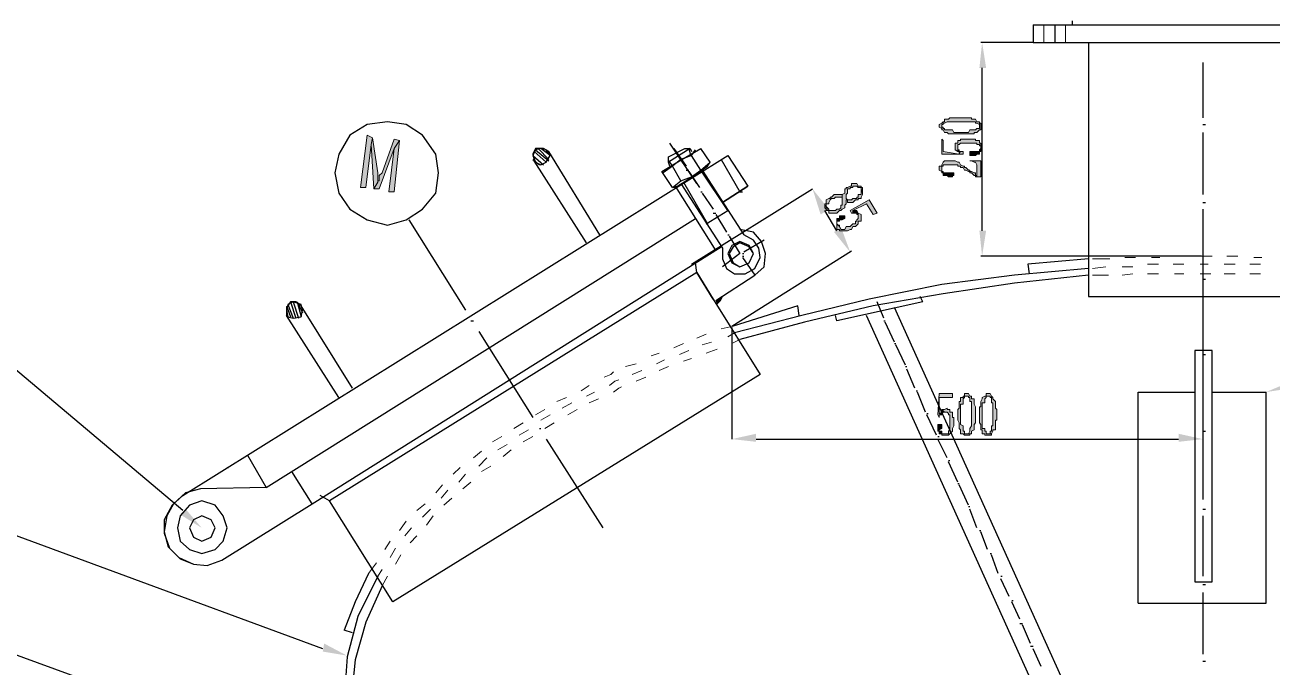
# Model space of a CAD drawing. Header units: millimetres. Extents: x 20 to 821, y 1 to 1134.
# Drawn here: x 112.1 to 278.9, y 877.4 to 963.3 of the extents above; entities that cross this region are included whole.
import ezdxf

# ---------------------------------------------------------------- set-up
doc = ezdxf.new("R2010")
doc.units = ezdxf.units.MM
doc.layers.add('1', color=7, linetype='Continuous')

msp = doc.modelspace()

# ---------------------------------------------------------------- hatches: boundary and pattern name
h = msp.add_hatch(color=1)
h.dxf.hatch_style = 2
h.paths.add_polyline_path([(239.76, 957.561732), (240.66, 957.561732), (240.12, 960.981732)])
h = msp.add_hatch(color=0)
h.dxf.hatch_style = 2
h.paths.add_polyline_path([(234.36, 949.641732), (234.72, 949.461732), (234.72, 949.281732), (234.72, 949.641732), (234.72, 950.001732), (234.9, 950.001732), (234.9, 950.181732), (235.08, 950.181732), (235.44, 950.361732), (237.24, 950.361732), (239.22, 950.361732), (239.22, 950.181732), (239.4, 950.181732), (239.76, 950.001732), (239.76, 949.641732), (239.76, 950.181732), (239.76, 950.361732), (239.4, 950.361732), (239.22, 950.721732), (238.68, 950.721732), (238.68, 950.901732), (235.8, 950.901732), (235.62, 950.721732), (235.08, 950.721732), (235.08, 950.361732), (234.9, 950.361732), (234.72, 950.181732), (234.36, 950.001732)])
h = msp.add_hatch(color=0)
h.dxf.hatch_style = 2
h.paths.add_polyline_path([(234.72, 949.281732), (234.9, 949.281732), (235.08, 948.921732), (235.44, 948.921732), (235.62, 948.741732), (238.68, 948.741732), (239.04, 948.741732), (239.04, 948.921732), (239.22, 948.921732), (239.4, 948.921732), (239.76, 949.281732), (239.94, 949.281732), (239.94, 949.461732), (239.94, 950.181732), (239.76, 950.181732), (239.76, 949.461732), (239.4, 949.461732), (239.22, 949.281732), (238.5, 949.281732), (238.32, 948.921732), (236.34, 948.921732), (236.16, 949.281732), (235.08, 949.281732), (235.08, 949.461732), (234.9, 949.461732), (234.9, 949.641732), (234.72, 949.641732)])
h = msp.add_hatch(color=0)
h.dxf.hatch_style = 2
h.paths.add_polyline_path([(158.58, 948.201732), (157.86, 948.561732), (156.96, 941.541732), (157.68, 941.541732), (158.4, 947.301732)])
h = msp.add_hatch(color=0)
h.dxf.hatch_style = 2
h.paths.add_polyline_path([(158.58, 948.201732), (158.4, 947.301732), (158.76, 941.361732), (159.3, 942.261732), (159.3, 943.521732)])
h = msp.add_hatch(color=0)
h.dxf.hatch_style = 2
h.paths.add_polyline_path([(162.18, 947.841732), (161.46, 948.021732), (159.84, 943.521732), (159.48, 943.161732), (159.48, 942.441732), (159.3, 942.441732), (159.3, 942.261732), (158.76, 941.361732), (159.48, 941.361732), (161.46, 946.761732)])
h = msp.add_hatch(color=0)
h.dxf.hatch_style = 2
h.paths.add_polyline_path([(162.18, 947.841732), (161.46, 946.761732), (160.74, 941.001732), (161.46, 941.001732)])
h = msp.add_hatch(color=0)
h.dxf.hatch_style = 2
h.paths.add_polyline_path([(234.72, 948.021732), (234.72, 946.041732), (237.6, 946.041732), (237.6, 946.401732), (237.24, 946.401732), (237.06, 946.041732), (234.9, 946.401732), (234.9, 947.841732)])
h = msp.add_hatch(color=0)
h.dxf.hatch_style = 2
h.paths.add_polyline_path([(236.52, 947.121732), (236.52, 946.581732), (236.88, 946.401732), (236.88, 947.301732), (237.06, 947.301732), (237.24, 947.481732), (239.22, 947.481732), (239.4, 947.481732), (239.4, 947.301732), (239.76, 947.301732), (239.76, 947.121732), (239.94, 947.121732), (239.94, 946.761732), (239.94, 946.401732), (239.94, 946.581732), (239.94, 947.481732), (239.76, 947.481732), (239.76, 947.841732), (239.4, 947.841732), (239.22, 947.841732), (239.22, 948.021732), (237.24, 948.021732), (237.24, 947.841732), (236.88, 947.841732), (236.88, 947.481732), (236.52, 947.481732), (236.52, 947.301732)])
h = msp.add_hatch(color=0)
h.dxf.hatch_style = 2
h.paths.add_polyline_path([(236.88, 946.401732), (237.06, 946.401732), (237.06, 946.041732), (237.24, 946.401732), (237.06, 946.401732), (237.06, 946.581732), (236.88, 946.581732), (236.88, 946.761732), (236.88, 947.121732)])
h = msp.add_hatch(color=0)
h.dxf.hatch_style = 2
h.paths.add_polyline_path([(238.5, 946.041732), (238.5, 945.861732), (238.68, 945.861732), (239.22, 945.861732), (239.4, 946.041732), (239.76, 946.041732), (239.76, 946.401732), (239.94, 946.401732), (239.94, 946.761732), (239.76, 946.581732), (239.76, 946.401732), (239.4, 946.401732), (239.04, 946.401732), (238.5, 946.401732)])
h = msp.add_hatch(color=0)
h.dxf.hatch_style = 2
h.paths.add_polyline_path([(234.36, 944.241732), (234.36, 943.881732), (234.72, 943.701732), (234.72, 944.421732), (234.9, 944.421732), (234.9, 944.601732), (235.08, 944.601732), (236.88, 944.601732), (236.88, 944.421732), (237.06, 944.421732), (237.24, 944.421732), (237.24, 944.241732), (237.6, 944.241732), (237.78, 943.881732), (237.96, 943.881732), (238.32, 943.701732), (238.5, 943.701732), (238.5, 943.521732), (238.68, 943.521732), (239.04, 943.161732), (239.22, 943.161732), (239.22, 942.981732), (239.4, 942.981732), (239.4, 943.161732), (239.22, 943.161732), (239.22, 943.521732), (239.04, 943.521732), (238.68, 943.701732), (238.5, 943.701732), (238.5, 943.881732), (238.32, 943.881732), (237.96, 944.241732), (237.78, 944.241732), (237.78, 944.421732), (237.6, 944.421732), (237.24, 944.601732), (237.06, 944.961732), (236.88, 944.961732), (236.52, 945.141732), (235.08, 945.141732), (234.9, 944.961732), (234.72, 944.601732), (234.72, 944.421732), (234.36, 944.421732)])
h = msp.add_hatch(color=0)
h.dxf.hatch_style = 2
h.paths.add_polyline_path([(238.5, 945.141732), (238.68, 945.141732), (239.04, 944.961732), (239.22, 944.961732), (239.4, 944.601732), (239.4, 942.981732), (239.94, 942.981732), (239.94, 945.141732)])
h = msp.add_hatch(color=0)
h.dxf.hatch_style = 2
h.paths.add_polyline_path([(234.72, 943.701732), (234.72, 943.521732), (234.9, 943.521732), (234.9, 943.161732), (235.08, 943.161732), (235.44, 943.161732), (235.62, 942.981732), (236.16, 942.981732), (236.16, 943.161732), (236.34, 943.161732), (236.34, 943.521732), (235.08, 943.521732), (234.9, 943.521732), (234.9, 943.701732), (234.72, 943.701732), (234.72, 943.881732)])
h = msp.add_hatch(color=1)
h.dxf.hatch_style = 2
h.paths.add_polyline_path([(219.6, 938.661732), (218.52, 937.941732), (217.44, 941.361732)])
h = msp.add_hatch(color=0)
h.dxf.hatch_style = 2
h.paths.add_polyline_path([(224.1, 941.541732), (223.92, 941.541732), (223.92, 941.721732), (223.56, 941.721732), (223.38, 942.081732), (222.66, 942.081732), (222.66, 941.721732), (222.48, 941.721732), (222.12, 941.541732), (221.94, 941.541732), (221.94, 941.361732), (221.76, 941.361732), (221.76, 941.001732), (221.76, 940.821732), (221.4, 940.641732), (221.4, 939.201732), (221.22, 939.201732), (221.22, 938.841732), (221.04, 938.661732), (220.68, 938.661732), (220.5, 938.481732), (219.6, 938.481732), (219.6, 938.661732), (219.06, 939.201732), (219.06, 938.841732), (219.24, 938.661732), (219.24, 938.481732), (219.6, 938.481732), (219.6, 938.121732), (219.78, 938.121732), (220.68, 938.121732), (221.04, 938.481732), (221.22, 938.481732), (221.4, 938.661732), (221.76, 938.841732), (221.76, 939.201732), (221.94, 939.381732), (221.94, 939.921732), (222.12, 939.921732), (221.94, 940.101732), (221.94, 940.641732), (222.12, 940.821732), (222.12, 941.361732), (222.48, 941.361732), (222.48, 941.541732), (222.66, 941.541732), (222.84, 941.541732), (222.84, 941.721732), (223.38, 941.721732), (223.56, 941.541732), (223.92, 941.541732), (223.92, 941.361732), (224.1, 940.821732)])
h = msp.add_hatch(color=0)
h.dxf.hatch_style = 2
h.paths.add_polyline_path([(224.1, 940.821732), (223.92, 941.361732), (223.92, 940.641732), (223.56, 940.641732), (223.56, 940.281732), (223.38, 940.281732), (223.38, 940.101732), (223.2, 940.101732), (222.84, 940.101732), (222.66, 939.921732), (222.12, 939.921732), (221.94, 940.101732), (222.12, 939.921732), (222.12, 939.561732), (222.48, 939.561732), (222.66, 939.561732), (222.84, 939.561732), (223.2, 939.921732), (223.56, 939.921732), (223.56, 940.101732), (223.92, 940.101732), (223.92, 940.281732), (224.1, 940.641732)])
h = msp.add_hatch(color=0)
h.dxf.hatch_style = 2
h.paths.add_polyline_path([(221.4, 940.641732), (220.32, 940.641732), (219.96, 940.281732), (219.78, 940.281732), (219.78, 940.101732), (219.6, 940.101732), (219.24, 939.921732), (219.24, 939.381732), (219.06, 939.381732), (219.06, 939.201732), (219.6, 938.661732), (219.24, 938.661732), (219.24, 938.841732), (219.24, 939.201732), (219.24, 939.381732), (219.6, 939.381732), (219.6, 939.561732), (219.78, 939.921732), (219.96, 940.101732), (220.32, 940.101732), (220.5, 940.281732), (221.4, 940.281732)])
h = msp.add_hatch(color=0)
h.dxf.hatch_style = 2
h.paths.add_polyline_path([(226.08, 938.121732), (225, 939.921732), (222.48, 938.481732), (222.66, 938.121732), (222.84, 938.121732), (222.84, 938.481732), (224.64, 939.381732), (225.54, 937.941732)])
h = msp.add_hatch(color=0)
h.dxf.hatch_style = 2
h.paths.add_polyline_path([(223.92, 937.941732), (223.56, 938.121732), (223.38, 938.481732), (223.56, 937.941732), (223.56, 937.401732), (223.38, 937.221732), (223.38, 937.041732), (223.2, 937.041732), (223.2, 936.681732), (222.84, 936.681732), (222.66, 936.501732), (222.48, 936.321732), (221.94, 936.321732), (221.76, 935.961732), (221.22, 935.961732), (221.04, 936.321732), (220.68, 936.681732), (220.68, 935.961732), (221.04, 935.961732), (221.04, 935.781732), (221.22, 935.781732), (222.12, 935.781732), (222.48, 935.961732), (222.66, 935.961732), (222.84, 936.321732), (223.2, 936.321732), (223.38, 936.501732), (223.56, 936.681732), (223.56, 937.041732), (223.92, 937.041732)])
h = msp.add_hatch(color=0)
h.dxf.hatch_style = 2
h.paths.add_polyline_path([(221.76, 937.761732), (221.04, 937.761732), (221.04, 937.401732), (220.68, 937.401732), (220.68, 937.221732), (220.68, 936.681732), (221.04, 936.321732), (221.04, 936.501732), (220.68, 936.501732), (220.68, 937.041732), (221.04, 937.041732), (221.04, 937.221732), (221.22, 937.221732), (221.4, 937.221732), (221.76, 937.401732)])
h = msp.add_hatch(color=0)
h.dxf.hatch_style = 2
h.paths.add_polyline_path([(223.38, 938.481732), (222.84, 938.481732), (222.84, 938.121732), (223.38, 938.121732), (223.38, 937.941732), (223.56, 937.941732)])
h = msp.add_hatch(color=1)
h.dxf.hatch_style = 2
h.paths.add_polyline_path([(221.22, 936.321732), (220.32, 935.601732), (222.48, 932.901732)])
h = msp.add_hatch(color=1)
h.dxf.hatch_style = 2
h.paths.add_polyline_path([(239.76, 935.781732), (240.66, 935.781732), (240.12, 932.361732)])
h = msp.add_hatch(color=0)
h.dxf.hatch_style = 2
h.paths.add_polyline_path([(205.56, 927.141732), (204.48, 926.421732), (205.2, 926.421732)])
h = msp.add_hatch(color=0)
h.dxf.hatch_style = 2
h.paths.add_polyline_path([(204.48, 926.421732), (205.2, 926.421732), (204.66, 925.881732)])
h = msp.add_hatch(color=1)
h.dxf.hatch_style = 2
h.paths.add_polyline_path([(281.7, 914.721732), (278.1, 914.181732), (281.52, 915.621732)])
h = msp.add_hatch(color=0)
h.dxf.hatch_style = 2
h.paths.add_polyline_path([(236.16, 914.001732), (234.36, 914.001732), (234.18, 911.121732), (234.36, 910.761732), (234.36, 911.121732), (234.72, 911.121732), (234.36, 911.301732), (234.36, 913.461732), (236.16, 913.461732)])
h = msp.add_hatch(color=0)
h.dxf.hatch_style = 2
h.paths.add_polyline_path([(237.6, 913.641732), (237.6, 913.461732), (237.24, 913.461732), (237.24, 912.921732), (237.06, 912.921732), (237.06, 912.021732), (236.88, 911.841732), (236.88, 910.401732), (237.06, 910.041732), (237.06, 909.681732), (237.06, 909.321732), (237.24, 909.141732), (237.24, 908.601732), (237.6, 908.601732), (237.78, 908.421732), (238.5, 908.421732), (238.5, 908.601732), (237.78, 908.601732), (237.78, 908.961732), (237.6, 908.961732), (237.6, 909.141732), (237.6, 909.681732), (237.24, 909.861732), (237.24, 912.561732), (237.6, 912.561732), (237.6, 913.281732), (237.78, 913.461732), (237.78, 913.641732), (237.96, 913.641732)])
h = msp.add_hatch(color=0)
h.dxf.hatch_style = 2
h.paths.add_polyline_path([(237.96, 914.001732), (237.78, 914.001732), (237.78, 913.641732), (237.6, 913.641732), (237.96, 913.641732), (238.32, 913.641732), (238.32, 913.461732), (238.5, 913.461732), (238.5, 913.281732), (238.5, 912.921732), (238.68, 912.921732), (238.68, 911.121732), (238.68, 909.681732), (238.5, 909.321732), (238.5, 908.961732), (238.32, 908.601732), (237.96, 908.601732), (238.5, 908.601732), (238.68, 908.601732), (238.68, 908.961732), (239.04, 909.141732), (239.04, 909.861732), (239.22, 910.041732), (239.22, 912.201732), (239.04, 912.561732), (239.04, 913.281732), (238.68, 913.281732), (238.68, 913.641732), (238.5, 913.641732), (238.32, 914.001732)])
h = msp.add_hatch(color=0)
h.dxf.hatch_style = 2
h.paths.add_polyline_path([(240.48, 913.641732), (240.12, 913.461732), (240.12, 913.281732), (239.94, 912.921732), (239.94, 912.201732), (239.76, 912.201732), (239.76, 910.041732), (239.94, 909.861732), (239.94, 909.681732), (239.94, 909.321732), (239.94, 909.141732), (240.12, 909.141732), (240.12, 908.601732), (240.48, 908.601732), (240.48, 908.421732), (240.66, 908.421732), (241.38, 908.421732), (241.38, 908.601732), (240.66, 908.601732), (240.66, 908.961732), (240.48, 908.961732), (240.48, 909.141732), (240.48, 909.321732), (240.12, 909.321732), (240.12, 912.741732), (240.48, 912.741732), (240.48, 913.281732), (240.66, 913.461732), (240.66, 913.641732), (240.84, 913.641732)])
h = msp.add_hatch(color=0)
h.dxf.hatch_style = 2
h.paths.add_polyline_path([(240.84, 914.001732), (240.66, 914.001732), (240.66, 913.641732), (240.48, 913.641732), (240.84, 913.641732), (241.2, 913.641732), (241.2, 913.461732), (241.38, 913.461732), (241.38, 913.281732), (241.38, 912.741732), (241.56, 912.741732), (241.56, 911.121732), (241.56, 909.681732), (241.38, 909.681732), (241.38, 908.961732), (241.2, 908.961732), (241.2, 908.601732), (240.84, 908.601732), (241.38, 908.601732), (241.56, 908.961732), (241.56, 909.141732), (241.92, 909.141732), (241.92, 910.401732), (242.1, 910.401732), (242.1, 911.841732), (241.92, 912.021732), (241.92, 912.921732), (241.56, 913.281732), (241.56, 913.461732), (241.38, 913.641732), (241.2, 914.001732)])
h = msp.add_hatch(color=0)
h.dxf.hatch_style = 2
h.paths.add_polyline_path([(234.72, 911.841732), (234.72, 911.481732), (234.36, 911.301732), (234.72, 911.121732), (234.72, 911.301732), (234.9, 911.481732), (235.08, 911.481732)])
h = msp.add_hatch(color=0)
h.dxf.hatch_style = 2
h.paths.add_polyline_path([(235.44, 912.021732), (235.08, 911.841732), (234.72, 911.841732), (235.08, 911.481732), (235.44, 911.481732), (235.62, 911.301732), (235.62, 911.121732), (235.8, 911.121732), (235.8, 909.141732), (235.62, 908.961732), (235.62, 908.601732), (235.44, 908.601732), (234.72, 908.601732), (234.72, 908.421732), (235.62, 908.421732), (235.8, 908.601732), (236.16, 908.961732), (236.16, 909.321732), (236.34, 909.681732), (236.34, 910.761732), (236.16, 910.761732), (236.16, 911.481732), (235.8, 911.481732), (235.8, 911.841732), (235.62, 911.841732), (235.44, 911.841732)])
h = msp.add_hatch(color=0)
h.dxf.hatch_style = 2
h.paths.add_polyline_path([(234.36, 909.861732), (234.18, 909.861732), (234.18, 909.681732), (234.18, 908.961732), (234.36, 908.961732), (234.36, 908.601732), (234.72, 908.601732), (235.08, 908.601732), (234.9, 908.601732), (234.72, 908.601732), (234.72, 908.961732), (234.36, 908.961732), (234.36, 909.141732), (234.72, 909.321732), (234.72, 909.861732)])
h = msp.add_hatch(color=1)
h.dxf.hatch_style = 2
h.paths.add_polyline_path([(209.88, 908.601732), (209.88, 907.521732), (206.64, 907.881732)])
h = msp.add_hatch(color=1)
h.dxf.hatch_style = 2
h.paths.add_polyline_path([(266.4, 908.601732), (266.4, 907.521732), (269.64, 907.881732)])
h = msp.add_hatch(color=1)
h.dxf.hatch_style = 2
h.paths.add_polyline_path([(133.56, 898.521732), (135.72, 896.001732), (132.84, 897.801732)])
h = msp.add_hatch(color=1)
h.dxf.hatch_style = 2
h.paths.add_polyline_path([(152.1, 880.521732), (155.16, 878.901732), (151.92, 879.441732)])

# ---------------------------------------------------------------- linework, layer by layer
at = {"layer": '1', "color": 0, "lineweight": 25}
for points in [[(246.96, 963.321732), (293.04, 963.321732)], [(246.96, 963.321732), (246.96, 960.981732)], [(252.18, 963.861732), (252.18, 963.321732)], [(246.96, 960.981732), (293.04, 960.981732)], [(254.34, 960.981732), (254.34, 926.961732)], [(182.16, 946.401732), (181.44, 946.761732), (180.36, 946.761732), (180, 946.041732), (180.18, 945.141732)], [(182.34, 945.861732), (181.8, 946.581732), (181.08, 946.761732), (180.36, 946.581732), (180, 945.861732), (180.36, 944.961732), (181.08, 944.601732), (181.8, 944.961732), (182.34, 945.861732), (181.08, 946.761732)], [(180.18, 946.401732), (181.8, 944.961732)], [(180.36, 946.581732), (182.16, 945.141732)], [(180.72, 946.761732), (182.16, 945.321732)], [(189, 935.241732), (182.16, 946.401732)], [(198.18, 945.681732), (200.34, 946.761732)], [(200.34, 946.761732), (201.06, 946.761732), (198.18, 944.961732)], [(201.96, 942.081732), (198.36, 947.481732)], [(199.62, 945.141732), (202.5, 946.761732)], [(200.88, 946.761732), (201.06, 946.041732)], [(201.06, 946.761732), (201.24, 946.401732)], [(202.5, 943.881732), (201.24, 945.861732), (201.78, 946.581732)], [(203.76, 944.961732), (202.5, 946.761732)], [(133.2, 900.321732), (206.1, 945.861732)], [(180, 945.861732), (181.44, 944.601732)], [(180, 945.321732), (180.9, 944.601732)], [(187.2, 934.161732), (180.18, 945.141732)], [(197.28, 943.701732), (199.62, 945.141732)], [(198.72, 944.421732), (197.46, 943.521732)], [(198.36, 944.421732), (198.18, 944.961732), (198.18, 945.681732)], [(198.18, 945.141732), (198.72, 944.421732)], [(201.24, 945.861732), (199.8, 945.321732), (198.72, 944.421732)], [(201.24, 945.861732), (199.8, 945.321732), (198.72, 944.421732)], [(199.8, 942.441732), (198.72, 944.421732)], [(201.06, 942.801732), (203.4, 944.421732)], [(202.5, 943.881732), (203.76, 944.961732)], [(203.4, 944.421732), (203.76, 944.961732)], [(205.2, 945.321732), (207.72, 941.001732)], [(206.1, 945.861732), (208.8, 941.721732)], [(198.72, 941.541732), (197.28, 943.701732)], [(199.08, 941.541732), (201.06, 942.801732)], [(199.8, 942.441732), (201.24, 942.981732), (202.5, 943.881732)], [(203.22, 936.681732), (206.1, 938.481732), (202.5, 943.881732)], [(202.68, 943.881732), (208.26, 935.241732)], [(199.08, 941.541732), (198.72, 941.541732), (199.8, 942.441732)], [(199.08, 941.721732), (204.48, 933.081732)], [(199.8, 942.081732), (205.38, 933.441732)], [(200.16, 942.261732), (203.4, 936.681732)], [(205.38, 939.561732), (208.8, 941.721732), (205.38, 939.561732)], [(207.72, 941.001732), (208.08, 941.001732)], [(144.36, 901.401732), (201.78, 937.401732)], [(209.7, 929.841732), (210.96, 930.921732), (211.14, 932.721732), (210.6, 934.341732), (209.52, 935.601732), (207.72, 935.961732)], [(205.38, 933.441732), (205.38, 932.001732), (205.92, 930.741732), (207, 930.021732), (208.44, 930.021732), (209.7, 930.741732), (210.42, 932.181732), (210.24, 933.441732), (209.52, 934.521732), (208.26, 935.241732)], [(209.52, 932.721732), (208.98, 933.801732), (207.72, 934.341732), (206.64, 933.801732), (206.1, 932.721732), (206.64, 931.461732), (207.72, 930.921732), (208.98, 931.461732), (209.52, 932.721732), (208.98, 933.621732), (207.72, 934.161732), (206.82, 933.621732), (206.28, 932.721732), (206.82, 931.461732), (207.72, 930.921732), (208.98, 931.461732), (209.52, 932.721732)], [(150.48, 899.241732), (205.2, 933.621732)], [(204.12, 926.601732), (201.96, 930.201732), (201.78, 931.461732)], [(254.34, 932.001732), (246.24, 931.281732)], [(246.24, 931.281732), (246.42, 930.021732)], [(201.96, 930.201732), (152.82, 899.601732)], [(201.96, 930.201732), (204.12, 926.601732), (210.42, 916.521732)], [(204.48, 926.421732), (209.7, 929.841732)], [(254.34, 930.741732), (244.44, 929.841732), (234.72, 928.581732), (225, 926.601732), (216, 924.441732), (207, 922.101732)], [(254.34, 929.841732), (244.44, 928.761732), (234.9, 927.321732), (225.54, 925.701732), (216.36, 923.541732), (207.72, 921.201732)], [(149.22, 925.161732), (149.04, 925.881732), (147.96, 926.241732), (147.24, 925.881732), (147.06, 925.161732), (147.24, 924.261732), (147.96, 924.081732), (149.04, 924.261732), (149.22, 925.161732)], [(149.04, 925.701732), (148.32, 926.241732), (147.6, 926.241732), (147.06, 925.521732), (147.06, 924.441732)], [(147.6, 926.241732), (148.32, 924.081732)], [(147.96, 926.241732), (148.68, 924.081732)], [(148.5, 926.241732), (149.04, 924.261732)], [(232.2, 926.241732), (220.68, 923.721732)], [(232.2, 926.241732), (231.84, 926.961732)], [(254.34, 926.961732), (285.48, 926.961732)], [(147.06, 925.701732), (147.6, 924.261732)], [(154.08, 913.461732), (147.06, 924.441732)], [(147.24, 925.881732), (147.96, 924.081732)], [(148.68, 925.881732), (149.22, 924.801732)], [(155.88, 914.721732), (149.04, 925.701732)], [(215.46, 925.701732), (206.82, 923.001732)], [(215.64, 924.441732), (215.46, 925.701732)], [(220.68, 923.721732), (220.5, 924.441732)], [(268.56, 827.061732), (224.64, 924.441732)], [(270.9, 831.381732), (228.42, 925.521732)], [(268.56, 888.801732), (270.9, 888.801732), (270.9, 919.761732), (268.56, 919.761732), (268.56, 888.801732)], [(210.42, 916.521732), (161.28, 886.101732), (152.82, 899.601732)], [(261, 885.921732), (261, 914.181732)], [(261, 914.181732), (268.56, 914.181732)], [(270.9, 914.181732), (278.1, 914.181732)], [(278.1, 885.921732), (278.1, 914.181732)], [(141.84, 905.721732), (144.36, 901.401732)], [(133.2, 900.321732), (131.76, 899.061732), (130.68, 897.081732), (130.68, 895.281732), (131.4, 893.301732), (132.84, 891.861732), (134.64, 891.141732), (136.44, 890.961732), (138.42, 891.681732), (150.48, 899.241732), (147.78, 903.561732)], [(139.14, 904.101732), (139.32, 904.101732)], [(144.36, 901.401732), (135.54, 901.221732), (133.56, 900.681732), (131.94, 899.241732), (131.04, 897.621732), (130.68, 895.461732), (131.22, 893.481732), (132.66, 892.041732), (134.64, 891.141732), (136.44, 890.961732), (138.42, 891.681732)], [(139.14, 896.001732), (138.6, 897.621732), (137.52, 899.061732), (135.72, 899.601732), (134.1, 899.061732), (132.84, 897.621732), (132.48, 896.001732), (132.84, 894.201732), (134.1, 893.121732), (135.72, 892.581732), (137.52, 893.121732), (138.6, 894.201732), (139.14, 896.001732), (138.6, 897.621732), (137.52, 899.061732), (135.72, 899.601732), (134.1, 899.061732), (132.84, 897.621732), (132.48, 896.001732), (132.84, 894.201732), (134.1, 893.121732), (135.72, 892.581732), (137.52, 893.121732), (138.6, 894.201732), (139.14, 896.001732)], [(152.82, 899.601732), (151.56, 900.321732)], [(137.52, 896.001732), (136.98, 897.081732), (135.72, 897.621732), (134.64, 897.081732), (134.1, 896.001732), (134.64, 894.741732), (135.72, 894.201732), (136.98, 894.741732), (137.52, 896.001732)], [(137.52, 896.001732), (136.98, 897.081732), (135.72, 897.621732), (134.64, 897.081732), (134.1, 896.001732), (134.64, 894.741732), (135.72, 894.201732), (136.98, 894.741732), (137.52, 896.001732)], [(158.04, 889.881732), (156.24, 886.101732), (154.8, 882.321732)], [(159.3, 889.521732), (156.6, 884.121732), (155.16, 878.721732), (154.8, 873.141732)], [(159.84, 888.261732), (157.68, 883.401732), (156.24, 878.361732), (155.7, 873.141732)], [(261, 885.921732), (278.1, 885.921732)], [(155.88, 881.961732), (154.8, 882.321732)]]:
    msp.add_lwpolyline(points, dxfattribs=at)
at = {"layer": '1', "color": 254, "lineweight": 5}
for points in [[(248.4, 963.321732), (248.4, 960.981732)], [(251.28, 963.321732), (251.28, 960.981732)], [(257.22, 932.001732), (254.88, 932.001732)], [(260.64, 932.181732), (259.2, 932.181732)], [(263.7, 931.281732), (262.26, 931.281732)], [(263.88, 932.181732), (262.8, 932.181732)], [(267.12, 931.281732), (265.68, 931.281732)], [(267.48, 932.361732), (266.04, 932.361732)], [(270.36, 931.281732), (269.28, 931.281732)], [(270.9, 932.361732), (269.46, 932.361732)], [(273.96, 931.281732), (272.52, 931.281732)], [(274.32, 932.361732), (272.88, 932.361732)], [(277.38, 931.281732), (275.94, 931.281732)], [(277.56, 932.181732), (276.48, 932.181732)], [(256.68, 930.921732), (254.88, 930.741732)], [(257.04, 929.841732), (254.88, 929.841732)], [(260.28, 930.921732), (258.84, 930.921732)], [(260.28, 930.021732), (258.84, 929.841732)], [(263.7, 930.021732), (262.26, 930.021732)], [(267.12, 930.021732), (265.86, 930.021732)], [(270.72, 930.021732), (269.28, 930.021732)], [(273.96, 930.021732), (272.52, 930.021732)], [(277.38, 930.021732), (275.94, 930.021732)], [(206.82, 923.001732), (205.2, 922.641732)], [(203.22, 921.921732), (201.96, 921.381732)], [(207, 922.101732), (206.1, 921.561732)], [(207.72, 921.201732), (206.64, 920.661732)], [(196.92, 919.401732), (195.84, 919.041732)], [(200.16, 920.661732), (198.9, 920.121732)], [(200.88, 919.761732), (199.62, 919.221732)], [(203.94, 920.841732), (202.68, 920.481732)], [(204.66, 919.941732), (203.22, 919.401732)], [(193.86, 917.961732), (192.42, 917.601732)], [(197.64, 918.501732), (196.56, 917.961732)], [(201.24, 918.681732), (200.16, 918.321732)], [(190.8, 916.881732), (190.44, 916.521732), (189.54, 916.161732)], [(194.58, 917.061732), (193.32, 916.521732)], [(195.12, 916.161732), (193.86, 915.621732)], [(198.18, 917.601732), (196.92, 917.061732)], [(187.56, 915.081732), (186.48, 914.361732)], [(191.52, 915.801732), (190.98, 915.621732), (190.26, 915.081732)], [(191.88, 914.901732), (191.52, 914.721732), (190.8, 914.181732)], [(184.5, 913.461732), (183.24, 912.921732)], [(185.22, 912.741732), (183.96, 912.021732)], [(188.28, 914.181732), (187.2, 913.641732)], [(188.82, 913.281732), (187.56, 912.741732)], [(181.62, 911.841732), (180.36, 911.121732)], [(182.34, 911.121732), (181.08, 910.401732)], [(185.94, 911.841732), (184.68, 911.121732)], [(178.74, 910.041732), (177.48, 909.321732)], [(182.88, 910.041732), (181.62, 909.321732)], [(175.86, 908.241732), (174.6, 907.521732)], [(179.46, 909.141732), (178.2, 908.421732)], [(180, 908.241732), (178.74, 907.521732)], [(173.16, 906.261732), (172.08, 905.361732)], [(176.58, 907.161732), (175.32, 906.441732)], [(177.12, 906.441732), (176.04, 905.541732)], [(173.88, 905.361732), (172.8, 904.281732)], [(174.42, 904.281732), (173.16, 903.561732)], [(170.28, 904.101732), (169.38, 903.201732)], [(171, 903.201732), (170.1, 902.121732)], [(167.94, 901.761732), (167.04, 900.681732)], [(168.66, 901.041732), (167.76, 899.961732)], [(171.72, 902.121732), (170.64, 901.221732)], [(169.2, 899.961732), (168.12, 899.061732)], [(165.6, 899.241732), (164.52, 898.341732)], [(166.32, 898.521732), (165.24, 897.441732)], [(166.68, 897.621732), (165.78, 896.361732)], [(163.08, 896.901732), (162.18, 895.641732)], [(163.8, 896.001732), (162.9, 894.921732)], [(164.52, 894.921732), (163.62, 894.021732)], [(160.92, 894.201732), (160.2, 893.121732)], [(161.64, 893.301732), (160.92, 892.041732)], [(159.12, 891.321732), (158.04, 889.881732)], [(162.36, 892.401732), (161.64, 891.141732)], [(159.84, 890.421732), (159.3, 889.521732)], [(160.56, 889.521732), (159.84, 888.261732)]]:
    msp.add_lwpolyline(points, dxfattribs=at)
at = {"layer": '1', "color": 2, "lineweight": 25}
for points in [[(249.84, 963.321732), (249.84, 960.981732)], [(269.64, 958.281732), (269.64, 950.901732)], [(269.64, 950.001732), (270, 950.001732)], [(269.64, 948.921732), (269.64, 940.641732)], [(198.9, 946.761732), (200.52, 944.421732)], [(200.52, 943.881732), (200.88, 943.881732)], [(200.88, 943.701732), (202.32, 941.541732)], [(202.5, 941.001732), (202.68, 941.001732)], [(202.68, 940.821732), (204.12, 938.661732)], [(269.64, 939.561732), (270, 939.561732)], [(204.12, 938.121732), (204.48, 938.121732)], [(204.48, 937.941732), (205.92, 935.601732)], [(269.64, 938.661732), (269.64, 930.561732)], [(163.44, 937.221732), (171, 925.161732)], [(206.1, 935.241732), (206.28, 935.241732)], [(206.28, 935.061732), (207.72, 932.721732)], [(210.96, 934.521732), (208.26, 932.901732)], [(207.72, 932.721732), (205.38, 930.921732)], [(208.08, 932.721732), (208.26, 932.721732)], [(208.08, 932.361732), (208.26, 932.361732)], [(208.08, 932.181732), (209.7, 929.841732)], [(269.64, 929.301732), (270, 929.301732)], [(269.64, 928.401732), (269.64, 920.121732)], [(226.98, 924.081732), (226.08, 926.241732)], [(171.72, 923.721732), (172.08, 923.721732)], [(226.98, 923.721732), (227.16, 923.721732)], [(228.42, 920.841732), (227.16, 923.541732)], [(172.8, 922.281732), (180, 910.761732)], [(228.42, 920.661732), (228.6, 920.661732)], [(229.86, 917.781732), (228.6, 920.481732)], [(269.64, 919.221732), (270, 919.221732)], [(269.64, 917.961732), (269.64, 909.861732)], [(229.86, 917.601732), (230.04, 917.601732)], [(231.12, 914.721732), (230.04, 917.241732)], [(231.3, 914.361732), (231.48, 914.361732)], [(232.56, 911.481732), (231.48, 914.181732)], [(232.74, 911.301732), (232.92, 911.301732)], [(234, 908.421732), (232.74, 911.121732)], [(180.9, 909.321732), (181.08, 909.321732)], [(181.8, 907.881732), (189.36, 896.001732)], [(234.18, 908.241732), (234.36, 908.241732)], [(235.44, 905.361732), (234.18, 907.881732)], [(269.64, 908.961732), (270, 908.961732)], [(269.64, 907.881732), (269.64, 899.781732)], [(235.62, 905.001732), (235.8, 905.001732)], [(236.88, 902.121732), (235.62, 904.821732)], [(236.88, 901.941732), (237.06, 901.941732)], [(238.32, 899.061732), (237.06, 901.761732)], [(238.32, 898.881732), (238.5, 898.881732)], [(239.4, 896.001732), (238.5, 898.521732)], [(269.64, 898.521732), (270, 898.521732)], [(269.64, 897.621732), (269.64, 889.521732)], [(239.76, 895.641732), (239.94, 895.641732)], [(240.84, 893.121732), (239.94, 895.461732)], [(241.2, 892.581732), (241.38, 892.581732)], [(242.28, 889.881732), (241.38, 892.401732)], [(242.64, 889.521732), (242.82, 889.521732)], [(243.72, 886.821732), (242.64, 889.161732)], [(269.64, 888.441732), (270, 888.441732)], [(244.08, 886.281732), (244.26, 886.281732)], [(245.16, 883.761732), (244.08, 886.101732)], [(269.64, 887.361732), (269.64, 879.081732)], [(245.16, 883.221732), (245.52, 883.221732)], [(246.6, 880.521732), (245.52, 883.041732)], [(246.6, 880.161732), (246.96, 880.161732)], [(248.04, 877.461732), (246.96, 879.801732)], [(269.64, 878.181732), (270, 878.181732)]]:
    msp.add_lwpolyline(points, dxfattribs=at)
at = {"layer": '1', "color": 1, "lineweight": 25}
for points in [[(246.96, 960.981732), (239.94, 960.981732)], [(240.12, 935.781732), (240.12, 957.561732)], [(167.4, 943.521732), (167.04, 946.041732), (165.24, 948.561732), (163.08, 950.001732), (160.56, 950.361732), (157.86, 950.001732), (155.52, 948.561732), (154.08, 946.041732), (153.54, 943.521732), (154.08, 940.821732), (155.52, 938.661732), (157.86, 937.221732), (160.56, 936.501732), (163.08, 937.221732), (165.24, 938.661732), (167.04, 940.821732), (167.4, 943.521732)], [(201.24, 931.281732), (217.44, 941.361732)], [(220.68, 935.781732), (219.06, 938.481732)], [(206.64, 923.001732), (222.66, 933.081732)], [(269.46, 932.361732), (239.94, 932.361732)], [(133.2, 898.341732), (95.76, 929.841732), (79.38, 929.841732)], [(269.64, 930.561732), (269.64, 907.881732)], [(206.64, 922.821732), (206.64, 907.881732)], [(209.88, 907.881732), (266.4, 907.881732)], [(151.92, 879.801732), (95.76, 900.501732), (79.38, 900.501732)], [(151.92, 863.961732), (95.76, 884.481732), (79.38, 884.481732)]]:
    msp.add_lwpolyline(points, dxfattribs=at)
at = {"layer": '1', "color": 0, "lineweight": 5}
for points in [[(234.36, 949.641732), (234.72, 949.461732), (234.72, 949.281732), (234.72, 949.641732), (234.72, 950.001732), (234.9, 950.001732), (234.9, 950.181732), (235.08, 950.181732), (235.44, 950.361732), (237.24, 950.361732), (237.24, 950.361732), (239.22, 950.361732), (239.22, 950.181732), (239.4, 950.181732), (239.76, 950.001732), (239.76, 949.641732), (239.76, 950.181732), (239.76, 950.361732), (239.4, 950.361732), (239.22, 950.721732), (238.68, 950.721732), (238.68, 950.901732), (235.8, 950.901732), (235.62, 950.721732), (235.08, 950.721732), (235.08, 950.361732), (234.9, 950.361732), (234.72, 950.181732), (234.36, 950.001732), (234.36, 949.641732)], [(234.72, 949.281732), (234.9, 949.281732), (235.08, 948.921732), (235.44, 948.921732), (235.62, 948.741732), (238.68, 948.741732), (239.04, 948.741732), (239.04, 948.921732), (239.22, 948.921732), (239.4, 948.921732), (239.76, 949.281732), (239.94, 949.281732), (239.94, 949.461732), (239.94, 950.181732), (239.76, 950.181732), (239.76, 949.461732), (239.4, 949.461732), (239.22, 949.281732), (238.5, 949.281732), (238.32, 948.921732), (236.34, 948.921732), (236.16, 949.281732), (235.08, 949.281732), (235.08, 949.461732), (234.9, 949.461732), (234.9, 949.641732), (234.72, 949.641732), (234.72, 949.281732)], [(158.58, 948.201732), (157.86, 948.561732), (156.96, 941.541732), (157.68, 941.541732), (158.4, 947.301732), (158.58, 948.201732)], [(158.58, 948.201732), (158.4, 947.301732), (158.76, 941.361732), (159.3, 942.261732), (159.3, 943.521732), (158.58, 948.201732)], [(162.18, 947.841732), (161.46, 948.021732), (159.84, 943.521732), (159.48, 943.161732), (159.48, 942.441732), (159.3, 942.441732), (159.3, 942.261732), (158.76, 941.361732), (159.48, 941.361732), (161.46, 946.761732), (162.18, 947.841732)], [(162.18, 947.841732), (161.46, 946.761732), (160.74, 941.001732), (161.46, 941.001732), (162.18, 947.841732)], [(234.72, 948.021732), (234.72, 946.041732), (237.6, 946.041732), (237.6, 946.401732), (237.24, 946.401732), (237.06, 946.041732), (234.9, 946.401732), (234.9, 947.841732), (234.72, 948.021732)], [(236.52, 947.121732), (236.52, 946.581732), (236.88, 946.401732), (236.88, 947.301732), (237.06, 947.301732), (237.24, 947.481732), (239.22, 947.481732), (239.22, 947.481732), (239.4, 947.481732), (239.4, 947.301732), (239.76, 947.301732), (239.76, 947.121732), (239.94, 947.121732), (239.94, 946.761732), (239.94, 946.401732), (239.94, 946.581732), (239.94, 947.481732), (239.76, 947.481732), (239.76, 947.841732), (239.4, 947.841732), (239.22, 947.841732), (239.22, 948.021732), (237.24, 948.021732), (237.24, 947.841732), (236.88, 947.841732), (236.88, 947.481732), (236.52, 947.481732), (236.52, 947.301732), (236.52, 947.121732)], [(236.88, 946.401732), (237.06, 946.401732), (237.06, 946.041732), (237.24, 946.401732), (237.06, 946.401732), (237.06, 946.581732), (236.88, 946.581732), (236.88, 946.761732), (236.88, 947.121732), (236.88, 946.401732)], [(238.5, 946.041732), (238.5, 945.861732), (238.68, 945.861732), (239.22, 945.861732), (239.4, 946.041732), (239.76, 946.041732), (239.76, 946.401732), (239.94, 946.401732), (239.94, 946.761732), (239.76, 946.581732), (239.76, 946.401732), (239.4, 946.401732), (239.04, 946.401732), (239.04, 946.401732), (238.5, 946.401732), (238.5, 946.041732)], [(234.36, 944.241732), (234.36, 943.881732), (234.72, 943.701732), (234.72, 944.421732), (234.9, 944.421732), (234.9, 944.601732), (235.08, 944.601732), (236.88, 944.601732), (236.88, 944.421732), (237.06, 944.421732), (237.24, 944.421732), (237.24, 944.241732), (237.6, 944.241732), (237.78, 943.881732), (237.96, 943.881732), (238.32, 943.701732), (238.5, 943.701732), (238.5, 943.521732), (238.68, 943.521732), (239.04, 943.161732), (239.22, 943.161732), (239.22, 942.981732), (239.4, 942.981732), (239.4, 943.161732), (239.22, 943.161732), (239.22, 943.521732), (239.04, 943.521732), (238.68, 943.701732), (238.5, 943.701732), (238.5, 943.881732), (238.32, 943.881732), (237.96, 944.241732), (237.78, 944.241732), (237.78, 944.421732), (237.6, 944.421732), (237.24, 944.601732), (237.06, 944.961732), (236.88, 944.961732), (236.52, 945.141732), (235.08, 945.141732), (234.9, 944.961732), (234.72, 944.601732), (234.72, 944.421732), (234.36, 944.421732), (234.36, 944.241732)], [(238.5, 945.141732), (238.68, 945.141732), (239.04, 944.961732), (239.22, 944.961732), (239.4, 944.601732), (239.4, 942.981732), (239.94, 942.981732), (239.94, 945.141732), (238.5, 945.141732)], [(234.72, 943.701732), (234.72, 943.521732), (234.9, 943.521732), (234.9, 943.161732), (235.08, 943.161732), (235.44, 943.161732), (235.62, 942.981732), (236.16, 942.981732), (236.16, 943.161732), (236.34, 943.161732), (236.34, 943.521732), (235.08, 943.521732), (234.9, 943.521732), (234.9, 943.701732), (234.72, 943.701732), (234.72, 943.881732), (234.72, 943.701732)], [(224.1, 941.541732), (223.92, 941.541732), (223.92, 941.721732), (223.56, 941.721732), (223.38, 942.081732), (222.66, 942.081732), (222.66, 941.721732), (222.48, 941.721732), (222.12, 941.541732), (221.94, 941.541732), (221.94, 941.361732), (221.76, 941.361732), (221.76, 941.001732), (221.76, 940.821732), (221.4, 940.641732), (221.4, 940.641732), (221.4, 939.201732), (221.22, 939.201732), (221.22, 938.841732), (221.04, 938.661732), (220.68, 938.661732), (220.5, 938.481732), (219.6, 938.481732), (219.6, 938.661732), (219.06, 939.201732), (219.06, 938.841732), (219.24, 938.661732), (219.24, 938.481732), (219.6, 938.481732), (219.6, 938.121732), (219.78, 938.121732), (220.68, 938.121732), (221.04, 938.481732), (221.22, 938.481732), (221.4, 938.661732), (221.76, 938.841732), (221.76, 939.201732), (221.94, 939.381732), (221.94, 939.921732), (222.12, 939.921732), (221.94, 940.101732), (221.94, 940.641732), (222.12, 940.821732), (222.12, 941.361732), (222.48, 941.361732), (222.48, 941.541732), (222.66, 941.541732), (222.84, 941.541732), (222.84, 941.721732), (223.38, 941.721732), (223.56, 941.541732), (223.92, 941.541732), (223.92, 941.361732), (224.1, 940.821732), (224.1, 941.541732)], [(224.1, 940.821732), (223.92, 941.361732), (223.92, 940.641732), (223.56, 940.641732), (223.56, 940.281732), (223.38, 940.281732), (223.38, 940.101732), (223.2, 940.101732), (222.84, 940.101732), (222.66, 939.921732), (222.12, 939.921732), (221.94, 940.101732), (222.12, 939.921732), (222.12, 939.561732), (222.48, 939.561732), (222.66, 939.561732), (222.84, 939.561732), (223.2, 939.921732), (223.56, 939.921732), (223.56, 940.101732), (223.92, 940.101732), (223.92, 940.281732), (224.1, 940.641732), (224.1, 940.821732)], [(221.4, 940.641732), (220.32, 940.641732), (219.96, 940.281732), (219.78, 940.281732), (219.78, 940.101732), (219.6, 940.101732), (219.24, 939.921732), (219.24, 939.381732), (219.06, 939.381732), (219.06, 939.201732), (219.6, 938.661732), (219.24, 938.661732), (219.24, 938.841732), (219.24, 939.201732), (219.24, 939.201732), (219.24, 939.381732), (219.6, 939.381732), (219.6, 939.561732), (219.78, 939.921732), (219.96, 940.101732), (220.32, 940.101732), (220.5, 940.281732), (221.4, 940.281732), (221.4, 940.641732)], [(226.08, 938.121732), (225, 939.921732), (222.48, 938.481732), (222.66, 938.121732), (222.84, 938.121732), (222.84, 938.481732), (224.64, 939.381732), (225.54, 937.941732), (226.08, 938.121732)], [(223.92, 937.941732), (223.56, 938.121732), (223.38, 938.481732), (223.56, 937.941732), (223.56, 937.401732), (223.38, 937.221732), (223.38, 937.041732), (223.2, 937.041732), (223.2, 936.681732), (222.84, 936.681732), (222.66, 936.501732), (222.48, 936.321732), (221.94, 936.321732), (221.76, 935.961732), (221.76, 935.961732), (221.22, 935.961732), (221.04, 936.321732), (220.68, 936.681732), (220.68, 935.961732), (221.04, 935.961732), (221.04, 935.781732), (221.22, 935.781732), (222.12, 935.781732), (222.48, 935.961732), (222.66, 935.961732), (222.84, 936.321732), (223.2, 936.321732), (223.38, 936.501732), (223.56, 936.681732), (223.56, 937.041732), (223.92, 937.041732), (223.92, 937.941732)], [(221.76, 937.761732), (221.04, 937.761732), (221.04, 937.401732), (220.68, 937.401732), (220.68, 937.221732), (220.68, 936.681732), (221.04, 936.321732), (221.04, 936.501732), (220.68, 936.501732), (220.68, 937.041732), (221.04, 937.041732), (221.04, 937.221732), (221.22, 937.221732), (221.22, 937.221732), (221.4, 937.221732), (221.76, 937.401732), (221.76, 937.761732)], [(223.38, 938.481732), (222.84, 938.481732), (222.84, 938.121732), (223.38, 938.121732), (223.38, 937.941732), (223.56, 937.941732), (223.38, 938.481732)], [(236.16, 914.001732), (234.36, 914.001732), (234.18, 911.121732), (234.36, 910.761732), (234.36, 911.121732), (234.72, 911.121732), (234.36, 911.301732), (234.36, 913.461732), (236.16, 913.461732), (236.16, 914.001732)], [(237.6, 913.641732), (237.6, 913.461732), (237.24, 913.461732), (237.24, 912.921732), (237.06, 912.921732), (237.06, 912.021732), (236.88, 911.841732), (236.88, 910.401732), (237.06, 910.041732), (237.06, 909.681732), (237.06, 909.321732), (237.24, 909.141732), (237.24, 908.601732), (237.6, 908.601732), (237.78, 908.421732), (238.5, 908.421732), (238.5, 908.601732), (237.78, 908.601732), (237.78, 908.961732), (237.6, 908.961732), (237.6, 909.141732), (237.6, 909.681732), (237.24, 909.861732), (237.24, 912.561732), (237.6, 912.561732), (237.6, 913.281732), (237.78, 913.461732), (237.78, 913.641732), (237.96, 913.641732), (237.6, 913.641732)], [(237.96, 914.001732), (237.78, 914.001732), (237.78, 913.641732), (237.6, 913.641732), (237.96, 913.641732), (238.32, 913.641732), (238.32, 913.461732), (238.5, 913.461732), (238.5, 913.281732), (238.5, 912.921732), (238.68, 912.921732), (238.68, 911.121732), (238.68, 911.121732), (238.68, 909.681732), (238.5, 909.321732), (238.5, 908.961732), (238.32, 908.601732), (237.96, 908.601732), (238.5, 908.601732), (238.68, 908.601732), (238.68, 908.961732), (239.04, 909.141732), (239.04, 909.861732), (239.22, 910.041732), (239.22, 912.201732), (239.04, 912.561732), (239.04, 913.281732), (238.68, 913.281732), (238.68, 913.641732), (238.5, 913.641732), (238.32, 914.001732), (237.96, 914.001732)], [(240.48, 913.641732), (240.12, 913.461732), (240.12, 913.281732), (239.94, 912.921732), (239.94, 912.201732), (239.76, 912.201732), (239.76, 910.041732), (239.94, 909.861732), (239.94, 909.681732), (239.94, 909.321732), (239.94, 909.141732), (240.12, 909.141732), (240.12, 908.601732), (240.48, 908.601732), (240.48, 908.421732), (240.66, 908.421732), (241.38, 908.421732), (241.38, 908.601732), (240.66, 908.601732), (240.66, 908.961732), (240.48, 908.961732), (240.48, 909.141732), (240.48, 909.321732), (240.12, 909.321732), (240.12, 912.741732), (240.48, 912.741732), (240.48, 913.281732), (240.66, 913.461732), (240.66, 913.641732), (240.84, 913.641732), (240.48, 913.641732)], [(240.84, 914.001732), (240.66, 914.001732), (240.66, 913.641732), (240.48, 913.641732), (240.84, 913.641732), (241.2, 913.641732), (241.2, 913.461732), (241.38, 913.461732), (241.38, 913.281732), (241.38, 912.741732), (241.56, 912.741732), (241.56, 911.121732), (241.56, 911.121732), (241.56, 909.681732), (241.38, 909.681732), (241.38, 908.961732), (241.2, 908.961732), (241.2, 908.601732), (240.84, 908.601732), (241.38, 908.601732), (241.56, 908.961732), (241.56, 909.141732), (241.92, 909.141732), (241.92, 910.401732), (242.1, 910.401732), (242.1, 911.841732), (241.92, 912.021732), (241.92, 912.921732), (241.56, 913.281732), (241.56, 913.461732), (241.38, 913.641732), (241.2, 914.001732), (240.84, 914.001732)], [(234.72, 911.841732), (234.72, 911.481732), (234.36, 911.301732), (234.72, 911.121732), (234.72, 911.301732), (234.9, 911.481732), (235.08, 911.481732), (234.72, 911.841732)], [(235.44, 912.021732), (235.08, 911.841732), (234.72, 911.841732), (235.08, 911.481732), (235.44, 911.481732), (235.62, 911.301732), (235.62, 911.121732), (235.8, 911.121732), (235.8, 909.141732), (235.8, 909.141732), (235.62, 908.961732), (235.62, 908.601732), (235.44, 908.601732), (234.72, 908.601732), (234.72, 908.421732), (235.62, 908.421732), (235.8, 908.601732), (236.16, 908.961732), (236.16, 909.321732), (236.34, 909.681732), (236.34, 910.761732), (236.16, 910.761732), (236.16, 911.481732), (235.8, 911.481732), (235.8, 911.841732), (235.62, 911.841732), (235.44, 911.841732), (235.44, 912.021732)], [(234.36, 909.861732), (234.18, 909.861732), (234.18, 909.681732), (234.18, 908.961732), (234.36, 908.961732), (234.36, 908.601732), (234.72, 908.601732), (235.08, 908.601732), (234.9, 908.601732), (234.72, 908.601732), (234.72, 908.961732), (234.36, 908.961732), (234.36, 909.141732), (234.72, 909.321732), (234.72, 909.321732), (234.72, 909.861732), (234.36, 909.861732)]]:
    msp.add_lwpolyline(points, dxfattribs=at)

doc.saveas('drawing.dxf')
